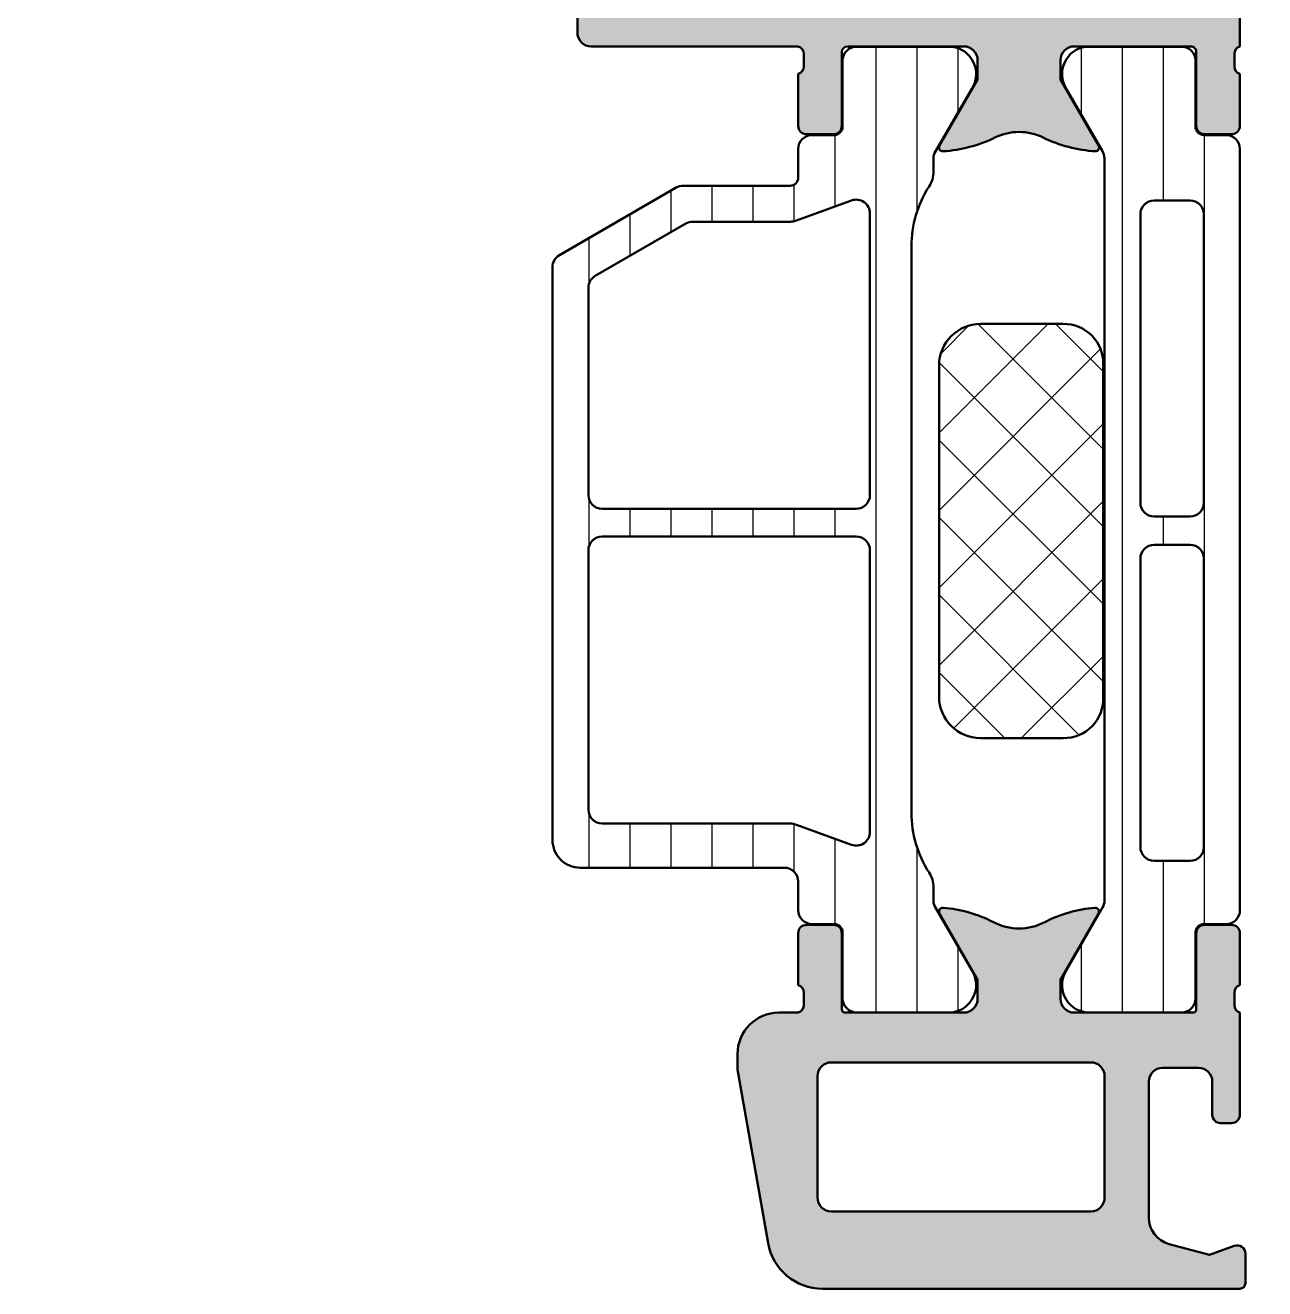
# Model space of a CAD drawing. Extents: x -44.2 to 25.8, y 0 to 77.5.
# Drawn here: x -44.2 to 0.7, y 0 to 45.77 of the extents above; entities that cross this region are included whole.
import ezdxf

# ---------------------------------------------------------------- set-up
doc = ezdxf.new("R2010")
doc.units = 0
for name, color, linetype, lineweight in [('0S-Alu contour', 7, 'Continuous', 50), ('0S-Alu hatch', 252, 'Continuous', 25), ('0S-Plastic contour', 254, 'Continuous', 50), ('0S-Plastic hatch', 253, 'Continuous', 25), ('0S-PT contour', 91, 'Continuous', 50), ('0S-PT hatch', 103, 'Continuous', 25)]:
    doc.layers.add(name, color=color, linetype=linetype, lineweight=lineweight)
pattern_1 = [(90, (0, 0), (-1.4859, 0), [])]

# ---------------------------------------------------------------- blocks, each defined once
blk = doc.blocks.new('182580__02D1C818_DFBD_4E4F_ABF0_FB8EA91AD673_')
at = {"layer": '0S-Alu hatch'}
h = blk.add_hatch(color=256, dxfattribs=at)
edge = h.paths.add_edge_path()
edge.add_line((-44.19974392011147, 76.00024807988854), (-44.19974392011147, 73.50025607988853))
edge.add_arc((-43.69999973796078, 73.50000026203922), 0.4997442476269603, 179.9706704303198, 270.0293295696732)
edge.add_line((-43.69974392011147, 73.00025607988853), (-42.19974392011147, 73.00025607988853))
edge.add_arc((-42.19972786357431, 73.50024002335137), 0.4999839437206577, 269.9981599972864, 360.0018400026433)
edge.add_line((-41.69974392011147, 73.50025607988792), (-41.69974392011147, 74.00024807988854))
edge.add_line((-41.69974392011147, 74.00024807988854), (-42.69974392011147, 74.00024807988854))
edge.add_line((-42.69974392011147, 74.00024807988854), (-42.69974392011147, 75.00024807988852))
edge.add_ellipse((-41.69975971198338, 75.00026387176044), major_axis=(-0.9999842082527838, 0), ratio=1, start_angle=-90.00090482189933, end_angle=0.0009048220438216958, ccw=False)
edge.add_line((-41.69974392011147, 76.00024807988852), (-37.69974392011148, 76.00024807988854))
edge.add_ellipse((-37.69977835904475, 75.00021364095525), major_axis=(-1.000034439526283, 0), ratio=1, start_angle=180.0019731375792, end_angle=269.99802686242623, ccw=False)
edge.add_line((-36.69974392011147, 75.00024807988862), (-36.69974392011147, 74.00024807988854))
edge.add_line((-36.69974392011147, 74.00024807988854), (-37.69974392011147, 74.00024807988854))
edge.add_line((-37.69974392011147, 74.00024807988854), (-37.69974392011147, 73.50025607988853))
edge.add_arc((-37.19976797525229, 73.50023202474772), 0.4999759454378651, 179.9972433513099, 270.0027566487093)
edge.add_line((-37.19974392011148, 73.00025607988853), (-34.39975592011148, 73.00025607988853))
edge.add_arc((-34.39975592011147, 73.50025207988853), 0.4999959999999959, 269.9999999999992, 449.9999999999992)
edge.add_line((-34.39975592011146, 74.00024807988852), (-34.69974392011148, 74.00024807988854))
edge.add_ellipse((-34.69974125054613, 74.50025074945385), major_axis=(-0.5000026695724598, 0), ratio=1, start_angle=0.0003059072284941067, end_angle=89.99969409197911, ccw=False)
edge.add_line((-35.19974392011147, 74.50024807989544), (-35.19974392011147, 75.00024807988854))
edge.add_ellipse((-34.69973092491896, 75.00023508469602), major_axis=(-0.5000129953613838, 0), ratio=1, start_angle=270.0014891006673, end_angle=359.9985108995605, ccw=False)
edge.add_line((-34.69974392011148, 75.50024807988854), (-23.39975592011147, 75.50024807988854))
edge.add_ellipse((-23.39978315040221, 75.0002208495978), major_axis=(-0.500027231032189, 0), ratio=1, start_angle=180.0031201918046, end_angle=269.9968798084615, ccw=False)
edge.add_line((-22.89975592011147, 75.00024807988882), (-22.89975592011147, 74.50024807988854))
edge.add_ellipse((-23.39976880710634, 74.5002609668834), major_axis=(-0.5000128871609372, 0), ratio=1, start_angle=90.0014767027721, end_angle=179.9985232970983, ccw=False)
edge.add_line((-23.39975592011148, 74.00024807988854), (-23.69974392011148, 74.00024807988854))
edge.add_arc((-23.6997802687879, 73.50028442856497), 0.4999636526448909, 89.99583444568258, 180.0041655541838)
edge.add_line((-24.19974392011147, 73.50024807988893), (-24.19974392011147, 69.00025607988853))
edge.add_arc((-23.69979460995553, 69.00020539004447), 0.4999493127256653, 179.9941907828811, 270.0058092171742)
edge.add_line((-23.69974392011147, 68.50025607988853), (-22.89975592011147, 68.50025607988853))
edge.add_arc((-22.89976759210681, 69.00026775188385), 0.5000116721315706, 270.0013374809212, 359.9986625192329)
edge.add_line((-22.39975592011147, 69.00025607988987), (-22.39975592011148, 71.00024807988854))
edge.add_ellipse((-21.89971032854496, 71.00021048898748), major_axis=(-0.500045592979462, 0), ratio=1, start_angle=270.00522393234337, end_angle=359.99569279284714, ccw=False)
edge.add_line((-21.89975592011148, 71.50025607988853), (-21.39975592011148, 71.50024807988854))
edge.add_arc((-21.39977143754687, 72.00026359732392), 0.5000155176761698, 270.0017781119298, 359.9982218887301)
edge.add_line((-20.89975592011148, 72.00024807989071), (-20.89975592011147, 75.00024807988854))
edge.add_ellipse((-20.39971821017572, 75.00021036995278), major_axis=(-0.5000377113576856, 0), ratio=1, start_angle=270.00432091443776, end_angle=359.9956790855678, ccw=False)
edge.add_line((-20.39975592011147, 75.50024807988854), (-18.69974392011148, 75.50024807988854))
edge.add_ellipse((-18.69974282165176, 74.00024917834824), major_axis=(-1.499998901540696, 0), ratio=1, start_angle=179.9999580433011, end_angle=270.0000419581013, ccw=False)
edge.add_line((-17.19974392011146, 74.00024807992521), (-17.19974392011147, 48.00025607988853))
edge.add_ellipse((-17.69977783403138, 48.00028999380844), major_axis=(-0.5000339150699901, 0), ratio=1, start_angle=90.00388598537211, end_angle=179.9961140146634, ccw=False)
edge.add_line((-17.69974392011147, 47.50025607988852), (-21.89975592011147, 47.50025607988853))
edge.add_ellipse((-21.8998163177247, 48.00019568227532), major_axis=(-0.4999396060350941, 0), ratio=1, start_angle=-0.006921892690513687, end_angle=90.00692189275878, ccw=False)
edge.add_line((-22.39975592011148, 48.00025607988841), (-22.39975592011147, 50.00025607988852))
edge.add_arc((-22.8998060443941, 50.00020595560591), 0.500050126794815, 0.0057432438125327, 89.99425675607993)
edge.add_line((-22.89975592011147, 50.50025607988853), (-23.69974392011146, 50.50025607988853))
edge.add_arc((-23.69978843270792, 50.00030059248498), 0.4999554893850945, 89.9948987780515, 180.0051012219481)
edge.add_line((-24.19974392011147, 50.00025607988852), (-24.19974392011147, 45.50025207988853))
edge.add_arc((-23.69978793219458, 45.50020806780543), 0.4999559898541254, 179.9949561428064, 270.0050438571869)
edge.add_line((-23.69974392011148, 45.00025207988854), (-16.19974392011147, 45.00025607988852))
edge.add_ellipse((-16.27861094242883, 44.73271283447674), major_axis=(-0.27892542977412, 0), ratio=1, start_angle=178.8375208357167, end_angle=253.5754143680447, ccw=False)
edge.add_line((-15.99974292011148, 44.72705407988852), (-15.99974292011147, 44.27346007988854))
edge.add_ellipse((-16.27861101575465, 44.26779942041147), major_axis=(-0.2789255417371613, 0), ratio=1, start_angle=106.42459455535479, end_angle=181.1628700728881, ccw=False)
edge.add_line((-16.19974392011148, 44.00025607988851), (-16.19974392011148, 42.12024507988003))
edge.add_arc((-15.89974392011147, 42.12024507988002), 0.3000000000000043, 180, 270.0000000000007)
edge.add_line((-15.89974392011147, 41.82024507988002), (-14.91976960106869, 41.82024507988002))
edge.add_arc((-14.91976960106869, 42.12024507988003), 0.3000000000000043, 270.0000000000007, 360)
edge.add_line((-14.61976960106868, 42.12024507988002), (-14.61976960106869, 44.80024807988852))
edge.add_ellipse((-14.41976960106868, 44.80024807988852), major_axis=(-0.2000000000000099, 0), ratio=1, start_angle=270.00000000000205, end_angle=360, ccw=False)
edge.add_line((-14.41976960106869, 45.00024807988853), (-10.19980492011147, 45.00024807988853))
edge.add_ellipse((-10.19974401920795, 44.50030898170247), major_axis=(-0.4999391018954333, 0), ratio=1, start_angle=179.9939371601842, end_angle=270.00697957958323, ccw=False)
edge.add_line((-9.699804920111465, 44.50025607988819), (-9.699804920111475, 43.80025107988852))
edge.add_line((-9.699804920111475, 43.80025107988852), (-11.08804992011148, 41.39573307988853))
edge.add_arc((-10.96413749699682, 41.33786542924981), 0.1367587422894476, 154.9672169559898, 273.5929098255714)
edge.add_arc((-11.2689023163917, 46.19154794210117), 5.000000000000175, 273.5929098255677, 296.0048254924256)
edge.add_ellipse((-8.199774420111453, 39.9002480798886), major_axis=(-1.999999999999929, 0), ratio=1, start_angle=243.99517450757378, end_angle=296.0048254924253, ccw=False)
edge.add_arc((-5.130646523831217, 46.19154794210094), 4.99999999999996, 243.9951745075738, 266.4070901744318)
edge.add_arc((-5.435411343226121, 41.33786542924979), 0.1367587422894448, 266.4070901744262, 385.0327830440135)
edge.add_line((-5.311498920111464, 41.39573307988852), (-6.699743920111487, 43.80025107988856))
edge.add_line((-6.699743920111487, 43.80025107988856), (-6.699743920111465, 44.50025607988852))
edge.add_ellipse((-6.199804821014986, 44.50030898170248), major_axis=(-0.4999391018954226, 0), ratio=1, start_angle=-90.00697957958317, end_angle=0.0060628398159110475, ccw=False)
edge.add_line((-6.199743920111473, 45.00024807988853), (-1.979718602793688, 45.00025575272636))
edge.add_ellipse((-1.979718239154259, 44.80025575272668), major_axis=(-0.2000000000000066, 0), ratio=1, start_angle=180, end_angle=270.0001041750229, ccw=False)
edge.add_line((-1.779718239154252, 44.80025575272668), (-1.779718239154263, 42.12024507988002))
edge.add_arc((-1.479718239154259, 42.12024507988002), 0.3000000000000043, 180, 269.9999999999986)
edge.add_line((-1.479718239154266, 41.82024507988002), (-0.4997439201114702, 41.82024507988001))
edge.add_arc((-0.4997439201114702, 42.12024507988002), 0.3000000000000114, 270, 360)
edge.add_line((-0.1997439201114588, 42.12024507988002), (-0.1997439201114659, 44.00025607988853))
edge.add_ellipse((-0.1208768244683114, 44.26779942041147), major_axis=(-0.278925541737147, 0), ratio=1, start_angle=-1.1628700728853119, end_angle=73.57540544464803, ccw=False)
edge.add_line((-0.3997449201114772, 44.27346007988852), (-0.3997449201114733, 44.72705407988854))
edge.add_ellipse((-0.1208768977941332, 44.73271283447674), major_axis=(-0.2789254297741135, 0), ratio=1, start_angle=-73.57541436804797, end_angle=1.1624791642789205, ccw=False)
edge.add_line((-0.1997439201114701, 45.00025607988852), (-0.1997439201114801, 51.50025607988853))
edge.add_ellipse((0.3002088951457935, 51.50030326463125), major_axis=(-0.4999528174838838, 0), ratio=1, start_angle=-90.00540748351659, end_angle=0.005407483484475506, ccw=False)
edge.add_line((0.3002560798885198, 52.00025607988853), (16.70021907988853, 52.00025607988854))
edge.add_ellipse((16.70019005320444, 51.50022705320445), major_axis=(-0.5000290275265816, 0), ratio=1, start_angle=180.0033260199702, end_angle=269.9966739801073, ccw=False)
edge.add_line((17.20021907988852, 51.50025607988922), (17.20021907988853, 49.00025607988852))
edge.add_arc((17.70023305381886, 49.00027005381887), 0.5000139741256017, 180.0016012496853, 269.998398750289)
edge.add_line((17.70021907988853, 48.50025607988854), (19.00020707988854, 48.50025607988853))
edge.add_arc((19.00026747750175, 49.00019568227531), 0.4999396060350941, 269.9930781072428, 360.0069218926905)
edge.add_line((19.50020707988853, 49.0002560798884), (19.50020707988853, 49.50025607988853))
edge.add_line((19.50020707988853, 49.50025607988853), (18.50020707988852, 49.50025607988853))
edge.add_line((18.50020707988852, 49.50025607988853), (18.50020707988852, 51.00025607988853))
edge.add_ellipse((19.50030283544146, 51.00016032433559), major_axis=(-1.000095760137057, 0), ratio=1, start_angle=270.0054858637294, end_angle=359.99451413631346, ccw=False)
edge.add_line((19.50020707988852, 52.00025607988853), (23.50020707988853, 52.00025607988853))
edge.add_ellipse((23.50022664427481, 51.00027564427481), major_axis=(-0.9999804358051081, 0), ratio=1, start_angle=179.9988790212127, end_angle=270.0011209786936, ccw=False)
edge.add_line((24.50020707988853, 51.0002560798869), (24.50020707988853, 49.50025607988853))
edge.add_line((24.50020707988853, 49.50025607988853), (23.50020707988853, 49.50025607988853))
edge.add_line((23.50020707988853, 49.50025607988853), (23.50020707988853, 49.00025607988853))
edge.add_arc((24.00024132948824, 49.00029032948824), 0.5000342507726622, 180.0039244462326, 269.9960755538011)
edge.add_line((24.00020707988853, 48.50025607988853), (25.30025607988854, 48.50025607988854))
edge.add_arc((25.30019157289351, 49.00032058688357), 0.5000645111556467, 270.0073910035448, 359.9926089964352)
edge.add_line((25.80025607988854, 49.00025607988837), (25.80025607988853, 76.00025607988854))
edge.add_arc((24.30013191318187, 76.00013191318187), 1.500124171845353, 0.0047424261876976, 89.99525757374795)
edge.add_line((24.3002560798885, 77.50025607988852), (-42.69974392011147, 77.50025607988852))
edge.add_arc((-42.69974543803717, 76.0002575977848), 1.499998482104502, 89.99994201945066, 180.0003635572299)
edge = h.paths.add_edge_path()
edge.add_ellipse((-14.39980260183055, 72.80029076157837), major_axis=(-0.4999533183010059, 0), ratio=1, start_angle=270.00001123446634, end_angle=359.9999755367404, ccw=False)
edge.add_line((-14.39980269986062, 73.30024407987936), (21.30020056013416, 73.30025107987998))
edge.add_ellipse((21.30020065629663, 72.80020765628811), major_axis=(-0.5000434235918996, 0), ratio=1, start_angle=180, end_angle=270.00001101845044, ccw=False)
edge.add_line((21.80024407988852, 72.80020765628811), (21.80024407988852, 55.70029852379693))
edge.add_ellipse((21.30019663598013, 55.70029852379693), major_axis=(-0.5000474439083967, 0), ratio=1, start_angle=90, end_angle=180, ccw=False)
edge.add_line((21.30019663598013, 55.20025107988853), (-0.6996974385995501, 55.20025107988853))
edge.add_arc((-0.6996974354968657, 53.70015459527393), 1.500096484614601, 90.00000011850621, 180)
edge.add_line((-2.199793920111467, 53.70015459527393), (-2.199793920111484, 47.30020301925253))
edge.add_ellipse((-2.699745859491876, 47.30020301925253), major_axis=(-0.4999519393803924, 0), ratio=1, start_angle=89.99998041161939, end_angle=180, ccw=False)
edge.add_line((-2.699746030416314, 46.80025107987216), (-14.39974492011133, 46.80025507988853))
edge.add_ellipse((-14.39999777656703, 47.30000222343297), major_axis=(-0.4997472075131725, 0), ratio=1, start_angle=-0.02898987355507643, end_angle=90.0289898735495, ccw=False)
edge.add_line((-14.89974492011147, 47.30025507988872), (-14.89975592013152, 72.80029097504065))
at = {"layer": '0S-Alu contour', "color": 7}
for points in [[(-0.1997439201114701, 45.00025607988852), (-0.1997439201114801, 51.50025607988853)], [(-24.19974392011147, 50.00025607988852), (-24.19974392011147, 45.50025207988853)], [(-23.69974392011148, 45.00025207988854), (-16.19974392011147, 45.00025607988852)], [(-14.41976960106869, 45.00024807988853), (-10.19980492011147, 45.00024807988853)], [(-6.199743920111473, 45.00024807988853), (-1.979718602793688, 45.00025575272636)], [(-15.99974292011148, 44.72705407988852), (-15.99974292011147, 44.27346007988854)], [(-14.61976960106868, 42.12024507988002), (-14.61976960106869, 44.80024807988852)], [(-9.699804920111465, 44.50025607988819), (-9.699804920111475, 43.80025107988852), (-11.08804992011148, 41.39573307988853)], [(-5.311498920111464, 41.39573307988852), (-6.699743920111487, 43.80025107988856), (-6.699743920111465, 44.50025607988852)], [(-1.779718239154252, 44.80025575272668), (-1.779718239154263, 42.12024507988002)], [(-0.3997449201114772, 44.27346007988852), (-0.3997449201114733, 44.72705407988854)], [(-16.19974392011148, 44.00025607988851), (-16.19974392011148, 42.12024507988003)], [(-0.1997439201114588, 42.12024507988002), (-0.1997439201114659, 44.00025607988853)], [(-15.89974392011147, 41.82024507988002), (-14.91976960106869, 41.82024507988002)], [(-1.479718239154266, 41.82024507988002), (-0.4997439201114702, 41.82024507988001)]]:
    blk.add_lwpolyline(points, dxfattribs=at)
for centre, radius, start, end in [((-23.69978793219458, 45.50020806780543), 0.4999559898541254, 179.9949561428064, 270.0050438571869), ((-15.89974392011147, 42.12024507988002), 0.3000000000000043, 180, 270.0000000000007), ((-14.91976960106869, 42.12024507988003), 0.3000000000000043, 270.0000000000007, 0), ((-1.479718239154259, 42.12024507988002), 0.3000000000000043, 180, 269.9999999999986), ((-0.4997439201114702, 42.12024507988002), 0.3000000000000114, 270, 0), ((-11.2689023163917, 46.19154794210117), 5.000000000000175, 273.5929098255677, 296.0048254924256), ((-5.130646523831217, 46.19154794210094), 4.99999999999996, 243.9951745075738, 266.4070901744318), ((-10.96413749699682, 41.33786542924981), 0.1367587422894476, 154.9672169559898, 273.5929098255714), ((-5.435411343226121, 41.33786542924979), 0.1367587422894448, 266.4070901744262, 25.03278304401353)]:
    blk.add_arc(centre, radius, start, end, dxfattribs=at)
at = {"layer": '0S-Alu contour', "color": 7, "extrusion": (0, 0, -1)}
for centre, radius, start, end in [((16.27861094242883, 44.73271283447674), 0.27892542977412, 106.4245856319553, 181.1624791642833), ((14.41976960106868, 44.80024807988852), 0.2000000000000099, 0, 89.99999999999797), ((10.19974401920795, 44.50030898170247), 0.4999391018954333, 89.99302042041676, 180.0060628398159), ((6.199804821014986, 44.50030898170248), 0.4999391018954227, 359.9939371601841, 90.00697957958327), ((1.979718239154259, 44.80025575272668), 0.2000000000000066, 89.99989582497707, 180), ((0.1208768977941332, 44.73271283447674), 0.2789254297741135, 358.8375208357211, 73.57541436804803), ((16.27861101575465, 44.26779942041147), 0.2789255417371613, 178.8371299271119, 253.5754054446452), ((0.1208768244683114, 44.26779942041147), 0.278925541737147, 286.4245945553521, 1.162870072885284), ((8.199774420111453, 39.9002480798886), 1.999999999999929, 63.99517450757466, 116.0048254924262)]:
    blk.add_arc(centre, radius, start, end, dxfattribs=at)
blk = doc.blocks.new('284154__D2A6BB7A_917B_4B44_8536_08DB9E871C86___0B1625C3_8112_4078_A60C_1157E547A68B_')
at = {"layer": '0S-Plastic hatch'}
h = blk.add_hatch(dxfattribs=at)
h.set_pattern_fill('ANSI31', color=256, scale=0.4680000000000001, angle=45, style=0)
h.set_pattern_definition(pattern_1)
edge = h.paths.add_edge_path()
edge.add_line((-25.09997318754042, 36.9999099351583), (-25.09997318754043, 16.24960361691895))
edge.add_arc((-24.09997318754045, 16.24960361691894), 0.9999999999999822, 180, 270.0000000000008)
edge.add_line((-24.09997318754044, 15.24960361691896), (-16.6999999871972, 15.24960361691895))
edge.add_ellipse((-16.69999998719718, 14.74960361691896), major_axis=(-0.4999999999999929, 0), ratio=1, start_angle=180, end_angle=270.00000000000244, ccw=False)
edge.add_line((-16.19999998719719, 14.74960361691896), (-16.1999999871972, 13.70999698719721))
edge.add_arc((-15.70000267890913, 13.70999430828807), 0.499997308295253, 179.999693017615, 270.0003069820259)
edge.add_line((-15.7, 13.20999699999999), (-14.88966866666667, 13.209997))
edge.add_ellipse((-14.88966866666667, 12.90999699999999), major_axis=(-0.3000000000000043, 0), ratio=1, start_angle=180, end_angle=269.99999999999864, ccw=False)
edge.add_line((-14.58966866666667, 12.90999699999999), (-14.59000061706369, 10.50999861706369))
edge.add_arc((-14.09000463962506, 10.50999597743862), 0.4999959774455939, 179.9996975182267, 270.0003024811847)
edge.add_line((-14.090002, 10.00999999999999), (-10.61346050190053, 10.01))
edge.add_arc((-10.75577115089189, 10.99981807472286), 0.9999960709244884, 278.1816080518997, 392.7270160998395)
edge.add_line((-9.91451850190052, 11.540453), (-11.25980437191546, 13.87055679695542))
edge.add_ellipse((-10.99999674191151, 14.02055678152697), major_axis=(-0.2999999999662291, 0), ratio=1, start_angle=0.001175152047494521, end_angle=29.999996601263888, ccw=False)
edge.add_line((-11.29999674181464, 14.02055062844524), (-11.30000732090329, 14.53634469890548))
edge.add_arc((-12.30000732062928, 14.53632418863674), 0.9999999999363218, 0.0011751517373934, 32.87100479188272)
edge.add_ellipse((-8.10333622233945, 17.24826085302405), major_axis=(-3.9966637649041, 0), ratio=1, start_angle=0, end_angle=32.871004793843895, ccw=False)
edge.add_line((-12.09999998724355, 17.24826085302405), (-12.09999998724354, 37.75184178569497))
edge.add_ellipse((-8.103336222737838, 37.75184178565783), major_axis=(-3.996663764505708, 0), ratio=1, start_angle=327.1289952051695, end_angle=360, ccw=False)
edge.add_arc((-12.30000732061103, 40.46377844992218), 0.9999999999180602, 327.1289952050212, 359.9988248464017)
edge.add_line((-11.3000073209033, 40.46375793962268), (-11.29999674181414, 40.97955201021895))
edge.add_ellipse((-10.9999967418267, 40.97954585711558), major_axis=(-0.3000000000505394, 0), ratio=1, start_angle=330.0000034030795, end_angle=359.9988248439206, ccw=False)
edge.add_line((-11.25980437191504, 41.12954584170959), (-9.914518501900535, 43.45964963866525))
edge.add_arc((-10.75577115089188, 44.0002845639424), 0.999996070924476, 327.2729839001598, 441.8183919481004)
edge.add_line((-10.61346050190053, 44.99010263866526), (-14.090002, 44.99010263866525))
edge.add_arc((-14.09000463962508, 44.49010666122664), 0.4999959774455691, 89.99969751881291, 180.0003024817733)
edge.add_line((-14.59000061706368, 44.49010402159645), (-14.58966866666667, 42.09010563866526))
edge.add_ellipse((-14.88966866666664, 42.09010563866524), major_axis=(-0.2999999999999687, 0), ratio=1, start_angle=89.9999999999946, end_angle=180, ccw=False)
edge.add_line((-14.88966866666667, 41.79010563866527), (-15.7, 41.79010563866525))
edge.add_arc((-15.70000267890913, 41.29010833037719), 0.4999973082952353, 89.9996930179741, 180.0003069823849)
edge.add_line((-16.19999998719719, 41.29010565146493), (-16.1999999871972, 40.2500513193326))
edge.add_ellipse((-16.49999998719715, 40.2500513193326), major_axis=(-0.2999999999999474, 0), ratio=1, start_angle=90.00000000000142, end_angle=180, ccw=False)
edge.add_line((-16.49999998719714, 39.95005131933265), (-20.36554784152778, 39.95005131933265))
edge.add_arc((-20.36554784151767, 39.45005131928153), 0.5000000000511166, 90.00000000115905, 119.9999999980723)
edge.add_line((-20.61554784152866, 39.88306402122642), (-24.85001551970006, 37.43809043589822))
edge.add_arc((-24.5999999871745, 37.00508670208532), 0.4999999999999483, 120.0020552685247, 180.5932243917178)
edge = h.paths.add_edge_path()
edge.add_line((-23.54964198949109, 36.68778184963786), (-20.26720443281416, 38.58305505314563))
edge.add_ellipse((-20.01718890028642, 38.15005131932556), major_axis=(-0.5000000000072494, 0), ratio=1, start_angle=270.00000000024795, end_angle=300.00205526833076, ccw=False)
edge.add_line((-20.01718890028858, 38.65005131933281), (-16.47430890350074, 38.65005131933592))
edge.add_arc((-16.47430890359737, 39.15005131994464), 0.500000000608722, 270.0000000110734, 289.9999999866775)
edge.add_line((-16.30329883183559, 38.68020500893991), (-14.27101005892251, 39.41989762972558))
edge.add_ellipse((-14.09999998725968, 38.95005131933263), major_axis=(-0.4999999999999981, 0), ratio=1, start_angle=180, end_angle=289.9999999999999, ccw=False)
edge.add_line((-13.59999998725968, 38.95005131933263), (-13.59999998725968, 28.75005131934699))
edge.add_ellipse((-14.09999998725967, 28.75005131934699), major_axis=(-0.4999999999999894, 0), ratio=1, start_angle=89.9999999999988, end_angle=180, ccw=False)
edge.add_line((-14.09999998725968, 28.250051319347), (-23.29999998717447, 28.25005131932904))
edge.add_ellipse((-23.29999998717449, 28.75005131932903), major_axis=(-0.4999999999999858, 0), ratio=1, start_angle=0.5932243917087021, end_angle=90.00000000000239, ccw=False)
edge.add_line((-23.79997318754044, 28.74487455240209), (-23.79962645591935, 36.25481046057932))
edge.add_ellipse((-23.29962645696552, 36.25477811582489), major_axis=(-0.5000000000000157, 0), ratio=1, start_angle=300.0020552685221, end_angle=359.9962935641612, ccw=False)
edge = h.paths.add_edge_path()
edge.add_line((-23.79997318754043, 17.34442673887743), (-23.79997318754043, 26.7448745524021))
edge.add_ellipse((-23.29999998717448, 26.75005131932907), major_axis=(-0.4999999999999833, 0), ratio=1, start_angle=-90.0000000000012, end_angle=0.5932243917122832, ccw=False)
edge.add_line((-23.29999998717447, 27.25005131932905), (-14.09999998725978, 27.25005131934701))
edge.add_ellipse((-14.09999998725978, 26.75005131934702), major_axis=(-0.4999999999999929, 0), ratio=1, start_angle=180, end_angle=270.0000000000008, ccw=False)
edge.add_line((-13.59999998725978, 26.75005131934702), (-13.59999998726, 16.54960350580466))
edge.add_ellipse((-14.09999998725999, 16.54960350580466), major_axis=(-0.4999999999999965, 0), ratio=1, start_angle=69.99999999999937, end_angle=180, ccw=False)
edge.add_line((-14.27101005892283, 16.07975719541171), (-16.30329883190369, 16.81944981621627))
edge.add_arc((-16.4743089036444, 16.34960350540748), 0.5000000004173927, 70.0000000079111, 89.99999999141484)
edge.add_line((-16.47430890356949, 16.84960350582487), (-23.29999998717445, 16.84960350580438))
edge.add_ellipse((-23.29999998717446, 17.34960350580439), major_axis=(-0.5000000000000071, 0), ratio=1, start_angle=0.5932243917105211, end_angle=90.0000000000004, ccw=False)
at = {"layer": '0S-Alu contour', "color": 7}
for points in [[(-16.30329883183559, 38.68020500893991), (-14.27101005892251, 39.41989762972558)], [(-13.59999998725968, 38.95005131933263), (-13.59999998725968, 28.75005131934699)], [(-23.54964198949109, 36.68778184963786), (-20.26720443281416, 38.58305505314563)], [(-20.01718890028858, 38.65005131933281), (-16.47430890350074, 38.65005131933592)], [(-23.79997318754044, 28.74487455240209), (-23.79962645591935, 36.25481046057932)], [(-14.09999998725968, 28.250051319347), (-23.29999998717447, 28.25005131932904)], [(-23.29999998717447, 27.25005131932905), (-14.09999998725978, 27.25005131934701)], [(-23.79997318754043, 17.34442673887743), (-23.79997318754043, 26.7448745524021)], [(-13.59999998725978, 26.75005131934702), (-13.59999998726, 16.54960350580466)], [(-16.47430890356949, 16.84960350582487), (-23.29999998717445, 16.84960350580438)], [(-14.27101005892283, 16.07975719541171), (-16.30329883190369, 16.81944981621627)]]:
    blk.add_lwpolyline(points, dxfattribs=at)
at = {"layer": '0S-Alu contour', "color": 7, "extrusion": (0, 0, -1)}
for centre, radius, start, end in [((14.09999998725968, 38.95005131933263), 0.4999999999999981, 70.0000000000001, 180), ((20.01718890028642, 38.15005131932556), 0.5000000000072494, 59.99794473166925, 89.99999999975206), ((23.29962645696552, 36.25477811582489), 0.5000000000000157, 0.0037064358388374, 59.99794473147793), ((23.29999998717449, 28.75005131932903), 0.4999999999999858, 269.9999999999976, 359.4067756082913), ((14.09999998725967, 28.75005131934699), 0.4999999999999894, 180, 270.0000000000012), ((23.29999998717448, 26.75005131932907), 0.4999999999999833, 359.4067756082877, 90.00000000000122), ((14.09999998725978, 26.75005131934702), 0.4999999999999929, 89.9999999999992, 180), ((23.29999998717446, 17.34960350580439), 0.5000000000000071, 269.9999999999996, 359.4067756082895), ((14.09999998725999, 16.54960350580466), 0.4999999999999965, 180, 290.0000000000006)]:
    blk.add_arc(centre, radius, start, end, dxfattribs=at)
at = {"layer": '0S-Alu contour', "color": 7}
for centre, radius, start, end in [((-16.47430890359737, 39.15005131994464), 0.500000000608722, 270.0000000110734, 289.9999999866775), ((-16.4743089036444, 16.34960350540748), 0.5000000004173927, 70.0000000079111, 89.99999999141484)]:
    blk.add_arc(centre, radius, start, end, dxfattribs=at)
at = {"layer": '0S-Plastic contour', "color": 7}
for points in [[(-10.61346050190053, 44.99010263866526), (-14.090002, 44.99010263866525)], [(-14.59000061706368, 44.49010402159645), (-14.58966866666667, 42.09010563866526)], [(-11.25980437191504, 41.12954584170959), (-9.914518501900535, 43.45964963866525)], [(-14.88966866666667, 41.79010563866527), (-15.7, 41.79010563866525)], [(-16.19999998719719, 41.29010565146493), (-16.1999999871972, 40.2500513193326)], [(-11.3000073209033, 40.46375793962268), (-11.29999674181414, 40.97955201021895)], [(-20.61554784152866, 39.88306402122642), (-24.85001551970006, 37.43809043589822)], [(-16.49999998719714, 39.95005131933265), (-20.36554784152778, 39.95005131933265)], [(-12.09999998724355, 17.24826085302405), (-12.09999998724354, 37.75184178569497)], [(-25.09997318754042, 36.9999099351583), (-25.09997318754043, 16.24960361691895)], [(-24.09997318754044, 15.24960361691896), (-16.6999999871972, 15.24960361691895)], [(-16.19999998719719, 14.74960361691896), (-16.1999999871972, 13.70999698719721)], [(-11.29999674181464, 14.02055062844524), (-11.30000732090329, 14.53634469890548)], [(-9.91451850190052, 11.540453), (-11.25980437191546, 13.87055679695542)], [(-15.7, 13.20999699999999), (-14.88966866666667, 13.209997)], [(-14.58966866666667, 12.90999699999999), (-14.59000061706369, 10.50999861706369)], [(-14.090002, 10.00999999999999), (-10.61346050190053, 10.01)]]:
    blk.add_lwpolyline(points, dxfattribs=at)
for centre, radius, start, end in [((-14.09000463962508, 44.49010666122664), 0.4999959774455691, 89.99969751881291, 180.0003024817733), ((-10.75577115089188, 44.0002845639424), 0.999996070924476, 327.2729839001598, 81.81839194810043), ((-15.70000267890913, 41.29010833037719), 0.4999973082952353, 89.9996930179741, 180.0003069823849), ((-12.30000732061103, 40.46377844992218), 0.9999999999180602, 327.1289952050212, 359.9988248464017), ((-20.36554784151767, 39.45005131928153), 0.5000000000511166, 90.00000000115905, 119.9999999980723), ((-24.5999999871745, 37.00508670208532), 0.4999999999999483, 120.0020552685247, 180.5932243917178), ((-24.09997318754045, 16.24960361691894), 0.9999999999999822, 180, 270.0000000000008), ((-12.30000732062928, 14.53632418863674), 0.9999999999363218, 0.0011751517373934, 32.87100479188272), ((-15.70000267890913, 13.70999430828807), 0.499997308295253, 179.999693017615, 270.0003069820259), ((-10.75577115089189, 10.99981807472286), 0.9999960709244884, 278.1816080518997, 32.72701609983952), ((-14.09000463962506, 10.50999597743862), 0.4999959774455939, 179.9996975182267, 270.0003024811847)]:
    blk.add_arc(centre, radius, start, end, dxfattribs=at)
at = {"layer": '0S-Plastic contour', "color": 7, "extrusion": (0, 0, -1)}
for centre, radius, start, end in [((14.88966866666664, 42.09010563866524), 0.2999999999999687, 180, 270.0000000000054), ((10.9999967418267, 40.97954585711558), 0.3000000000505394, 0.001175156079383, 29.99999659692051), ((16.49999998719715, 40.2500513193326), 0.2999999999999474, 180, 269.9999999999986), ((8.103336222737838, 37.75184178565783), 3.996663764505708, 0, 32.87100479483055), ((8.10333622233945, 17.24826085302405), 3.9966637649041, 327.1289952061561, 0), ((16.69999998719718, 14.74960361691896), 0.4999999999999929, 89.99999999999756, 180), ((10.99999674191151, 14.02055678152697), 0.2999999999662291, 330.0000033987361, 359.9988248479525), ((14.88966866666667, 12.90999699999999), 0.3000000000000043, 90.00000000000136, 180)]:
    blk.add_arc(centre, radius, start, end, dxfattribs=at)
blk = doc.blocks.new('284154__556E00CA_148E_4963_B2EC_6E6FCE258EC6___9099A8CA_2FDD_4A2C_BE33_BA486C4EE6E2_')
at = {"layer": '0S-Plastic hatch'}
h = blk.add_hatch(dxfattribs=at)
h.set_pattern_fill('ANSI31', color=256, scale=0.4680000000000001, angle=45, style=0)
h.set_pattern_definition(pattern_1)
edge = h.paths.add_edge_path()
edge.add_line((-0.1999924658703378, 41.29001574904335), (-0.1967354240262438, 13.70999682042699))
edge.add_ellipse((-0.6968816043434032, 13.7100687115098), major_axis=(-0.5001461854839766, 0), ratio=1, start_angle=89.01122653300581, end_angle=179.9917642966701, ccw=False)
edge.add_line((-0.7055123749834138, 13.209997), (-1.507066754394621, 13.20998894538006))
edge.add_arc((-1.507066754394578, 12.90998894538002), 0.3000000000000398, 90.00000000000813, 180)
edge.add_line((-1.807066754394618, 12.90998894538002), (-1.806734803997606, 10.50999056244374))
edge.add_ellipse((-2.306730781436201, 10.50998792281864), major_axis=(-0.499995977445562, 0), ratio=1, start_angle=89.99969751881412, end_angle=180.0003024817733, ccw=False)
edge.add_line((-2.306733421061274, 10.00999194538005), (-5.783274922035417, 10.01))
edge.add_ellipse((-5.64198546328226, 10.99935620820218), major_axis=(-0.999394025328821, 0), ratio=1, start_angle=-32.781557478680895, end_angle=81.8725731817359, ccw=False)
edge.add_line((-6.4822169220354, 11.5404657290799), (-5.17249965825313, 13.80896288444157))
edge.add_arc((-5.605512374996351, 14.05896285874305), 0.5000000000120862, 330.0000034012001, 360)
edge.add_line((-5.105512374984265, 14.05896285874305), (-5.105512374983533, 40.95134450346331))
edge.add_arc((-5.784170050837566, 40.88114936544196), 0.6822782411871533, 5.905236598728449, 27.98900179393496)
edge.add_line((-5.181692646099211, 41.20134395499208), (-6.50016236058191, 43.48500080174441))
edge.add_ellipse((-5.643788671447708, 44.00063149704116), major_axis=(-0.9996253845183863, 0), ratio=1, start_angle=-81.7902832895411, end_angle=31.052543591026506, ccw=False)
edge.add_line((-5.786531963969863, 44.99001274904338), (-2.309987826245269, 44.99001274905032))
edge.add_ellipse((-2.309987826245269, 44.49001677160473), major_axis=(-0.499995977445593, 0), ratio=1, start_angle=179.9996975182268, end_angle=270, ccw=False)
edge.add_line((-1.809991848806643, 44.49001413197454), (-1.810323799203672, 42.09001574904334))
edge.add_arc((-1.499182818135679, 42.10115673011131), 0.3113403789409752, 182.0507057418732, 267.949294258124)
edge.add_line((-1.510323799203661, 41.79001574904332), (-0.6999924658703378, 41.79001574904335))
edge.add_ellipse((-0.6999897869611545, 41.29001842795253), major_axis=(-0.4999973210979932, 0), ratio=1, start_angle=179.9996930176151, end_angle=270.00030698202454, ccw=False)
edge = h.paths.add_edge_path()
edge.add_line((-1.505512374983567, 28.46834295105729), (-1.505512374983453, 38.91834295105733))
edge.add_arc((-2.005512374983446, 38.91834295105733), 0.4999999999999929, 0, 90.00000000000081)
edge.add_line((-2.005512374983453, 39.41834295105732), (-3.305512374983521, 39.41834295105728))
edge.add_arc((-3.305512374983493, 38.91834295105722), 0.500000000000057, 90.00000000000325, 180)
edge.add_line((-3.80551237498355, 38.91834295105722), (-3.805512374983514, 28.46834295105732))
edge.add_arc((-3.305512374983507, 28.46834295105732), 0.5000000000000071, 180, 269.9999999999984)
edge.add_line((-3.305512374983521, 27.96834295105731), (-2.005512374983567, 27.96834295105729))
edge.add_arc((-2.00551237498356, 28.46834295105728), 0.4999999999999929, 269.9999999999992, 360)
edge = h.paths.add_edge_path()
edge.add_line((-3.805512374983521, 26.44828651593976), (-3.80551237498355, 15.99828651593976))
edge.add_arc((-3.305512374983564, 15.99828651593976), 0.4999999999999858, 180, 270.0000000000049)
edge.add_line((-3.305512374983521, 15.49828651593977), (-2.005512374983453, 15.49828651593973))
edge.add_arc((-2.005512374983474, 15.99828651593976), 0.5000000000000285, 270.0000000000025, 360)
edge.add_line((-1.505512374983446, 15.99828651593976), (-1.505512374983567, 26.44828651593976))
edge.add_arc((-2.005512374983631, 26.44828651593973), 0.500000000000064, 0, 89.99999999999265)
edge.add_line((-2.005512374983567, 26.94828651593979), (-3.305512374983521, 26.94828651593976))
edge.add_arc((-3.305512374983528, 26.44828651593978), 0.4999999999999787, 89.9999999999992, 180)
at = {"layer": '0S-Alu contour', "color": 7}
for points in [[(-2.005512374983453, 39.41834295105732), (-3.305512374983521, 39.41834295105728)], [(-3.80551237498355, 38.91834295105722), (-3.805512374983514, 28.46834295105732)], [(-1.505512374983567, 28.46834295105729), (-1.505512374983453, 38.91834295105733)], [(-3.305512374983521, 27.96834295105731), (-2.005512374983567, 27.96834295105729)], [(-2.005512374983567, 26.94828651593979), (-3.305512374983521, 26.94828651593976)], [(-3.805512374983521, 26.44828651593976), (-3.80551237498355, 15.99828651593976)], [(-1.505512374983446, 15.99828651593976), (-1.505512374983567, 26.44828651593976)], [(-3.305512374983521, 15.49828651593977), (-2.005512374983453, 15.49828651593973)]]:
    blk.add_lwpolyline(points, dxfattribs=at)
for centre, radius, start, end in [((-3.305512374983493, 38.91834295105722), 0.500000000000057, 90.00000000000325, 180), ((-2.005512374983446, 38.91834295105733), 0.4999999999999929, 0, 90.00000000000081), ((-3.305512374983507, 28.46834295105732), 0.5000000000000071, 180, 269.9999999999984), ((-2.00551237498356, 28.46834295105728), 0.4999999999999929, 269.9999999999992, 0), ((-3.305512374983528, 26.44828651593978), 0.4999999999999787, 89.9999999999992, 180), ((-2.005512374983631, 26.44828651593973), 0.500000000000064, 0, 89.99999999999265), ((-3.305512374983564, 15.99828651593976), 0.4999999999999858, 180, 270.0000000000049), ((-2.005512374983474, 15.99828651593976), 0.5000000000000285, 270.0000000000025, 0)]:
    blk.add_arc(centre, radius, start, end, dxfattribs=at)
at = {"layer": '0S-Plastic contour', "color": 7}
for points in [[(-5.786531963969863, 44.99001274904338), (-2.309987826245269, 44.99001274905032)], [(-1.809991848806643, 44.49001413197454), (-1.810323799203672, 42.09001574904334)], [(-5.181692646099211, 41.20134395499208), (-6.50016236058191, 43.48500080174441)], [(-1.510323799203661, 41.79001574904332), (-0.6999924658703378, 41.79001574904335)], [(-0.1999924658703378, 41.29001574904335), (-0.1967354240262438, 13.70999682042699)], [(-5.105512374984265, 14.05896285874305), (-5.105512374983533, 40.95134450346331)], [(-6.4822169220354, 11.5404657290799), (-5.17249965825313, 13.80896288444157)], [(-1.807066754394618, 12.90998894538002), (-1.806734803997606, 10.50999056244374)], [(-0.7055123749834138, 13.209997), (-1.507066754394621, 13.20998894538006)], [(-2.306733421061274, 10.00999194538005), (-5.783274922035417, 10.01)]]:
    blk.add_lwpolyline(points, dxfattribs=at)
at = {"layer": '0S-Plastic contour', "color": 7, "extrusion": (0, 0, -1)}
for centre, radius, start, end in [((5.643788671447708, 44.00063149704116), 0.9996253845183865, 328.9474564089735, 81.79028328954116), ((2.309987826245269, 44.49001677160473), 0.4999959774455931, 90, 180.0003024817733), ((0.6999897869611545, 41.29001842795253), 0.4999973210979932, 89.99969301797545, 180.0003069823849), ((0.6968816043434032, 13.7100687115098), 0.5001461854839766, 180.00823570333, 270.9887734669942), ((5.64198546328226, 10.99935620820218), 0.9993940253288212, 278.1274268182642, 32.78155747868095), ((2.306730781436201, 10.50998792281864), 0.499995977445562, 179.9996975182267, 270.0003024811859)]:
    blk.add_arc(centre, radius, start, end, dxfattribs=at)
at = {"layer": '0S-Plastic contour', "color": 7}
for centre, radius, start, end in [((-1.499182818135679, 42.10115673011131), 0.3113403789409752, 182.0507057418732, 267.949294258124), ((-5.784170050837566, 40.88114936544196), 0.6822782411871533, 5.905236598728449, 27.98900179393496), ((-5.605512374996351, 14.05896285874305), 0.5000000000120862, 330.0000034012001, 0), ((-1.507066754394578, 12.90998894538002), 0.3000000000000398, 90.00000000000813, 180)]:
    blk.add_arc(centre, radius, start, end, dxfattribs=at)
blk = doc.blocks.new('367340__FEEE0506_C594_4C3C_9C36_B5D9069A7F6E_')
at = {"layer": '0S-PT hatch'}
h = blk.add_hatch(dxfattribs=at)
h.set_pattern_fill('ANSI37', color=256, scale=0.625, angle=90, style=0)
h.set_pattern_definition([(135, (0, 0), (-1.403165018917055, -1.403165018917055), []), (225, (0, 0), (1.403165018917055, -1.403165018917055), [])])
edge = h.paths.add_edge_path()
edge.add_arc((-9.595512374983532, 33.444999999993), 1.5, 90, 180)
edge.add_line((-11.09551237498353, 33.444999999993), (-11.09551237498353, 21.444999999993))
edge.add_arc((-9.595512374983532, 21.444999999993), 1.5, 180, 270)
edge.add_line((-9.595512374983532, 19.944999999993), (-6.605512374983518, 19.944999999993))
edge.add_arc((-6.570205004203408, 21.35976046660397), 1.415200970999065, 268.5703986271591, 363.4530949366662)
edge.add_line((-5.157573413779239, 21.444999999993), (-5.152092236535864, 33.444999999993))
edge.add_arc((-6.573783538750539, 33.52160018674494), 1.423753401191123, 356.9159072678057, 451.2769619458667)
edge.add_line((-6.605512374983518, 34.944999999993), (-9.595512374983532, 34.944999999993))
at = {"layer": '0S-PT contour', "color": 7}
for points in [[(-6.605512374983518, 34.944999999993), (-9.595512374983532, 34.944999999993)], [(-11.09551237498353, 33.444999999993), (-11.09551237498353, 21.444999999993)], [(-5.157573413779239, 21.444999999993), (-5.152092236535864, 33.444999999993)], [(-9.595512374983532, 19.944999999993), (-6.605512374983518, 19.944999999993)]]:
    blk.add_lwpolyline(points, dxfattribs=at)
for centre, radius, start, end in [((-9.595512374983532, 33.444999999993), 1.5, 90, 180), ((-6.573783538750539, 33.52160018674494), 1.423753401191123, 356.9159072678057, 91.27696194586674), ((-9.595512374983532, 21.444999999993), 1.5, 180, 270), ((-6.570205004203408, 21.35976046660397), 1.415200970999065, 268.5703986271591, 3.453094936666253)]:
    blk.add_arc(centre, radius, start, end, dxfattribs=at)
blk = doc.blocks.new('357740__231091EA_6DA7_4192_B6C8_55125833E645_')
at = {"layer": '0S-Alu hatch'}
h = blk.add_hatch(color=256, dxfattribs=at)
edge = h.paths.add_edge_path()
edge.add_line((-18.39998261006708, 7.93980479801106), (-17.29140436068441, 1.652714984462576))
edge.add_arc((-15.32178856992147, 2.000009724960037), 1.999999999999977, 189.9999530246877, 269.9999438409196)
edge.add_line((-15.32179053024319, 9.7249610211e-06), (-0.2000018855663441, 1.960321896e-07))
edge.add_arc((-0.2000016895341687, 0.200000196032093), 0.1999999999999994, 269.9999438409185, 360.0000483193646)
edge.add_line((-1.6895342404e-06, 0.2000003646721623), (-7.859758071e-07, 1.271541747992387))
edge.add_arc((-0.3000007859756906, 1.271542000962028), 0.2999999999999901, 359.9999516881788, 470.001608166355)
edge.add_line((-0.4026147414637169, 1.553446907161079), (-1.300001225756538, 1.226796413573183))
edge.add_line((-1.300001225756538, 1.226796413573183), (-2.759089452986515, 1.617757925745166))
edge.add_ellipse((-2.500270407883988, 2.583683752034275), major_axis=(-1.00000000000004, 0), ratio=1, start_angle=-4.9885519899817155e-05, end_angle=75.0000000000004, ccw=False)
edge.add_line((-3.500270407883649, 2.583684622700847), (-3.500266064699069, 7.500028195580227))
edge.add_ellipse((-3.00026606469941, 7.500027760204531), major_axis=(-0.4999999999998485, 0), ratio=1, start_angle=269.99995010963244, end_angle=359.99995011448, ccw=False)
edge.add_line((-3.00026562932382, 8.00002776020419), (-1.699994900401016, 8.000026627991247))
edge.add_ellipse((-1.699995335776812, 7.500026627991452), major_axis=(-0.4999999999999835, 0), ratio=1, start_angle=180.0000498928255, end_angle=269.9999501096088, ccw=False)
edge.add_line((-1.199995335777018, 7.500027063388492), (-1.199996381016248, 6.299638847756938))
edge.add_arc((-0.9001671739779837, 6.299626159153511), 0.2998292073067519, 179.9975752747276, 269.999950109574)
edge.add_line((-0.9001674350549252, 5.999796951846873), (-0.4999966421034899, 5.999796603398323))
edge.add_arc((-0.4999963808786348, 6.299796603398213), 0.3000000000000043, 269.9999501097277, 360.0000498928255)
edge.add_line((-0.1999963808787442, 6.299796864636436), (-0.1999931589539656, 9.99996154177618))
edge.add_ellipse((-0.1211567124109223, 10.2674821337693), major_axis=(-0.2788950563274344, 0), ratio=1, start_angle=-1.1645893740985116, end_angle=73.58012358050792, ccw=False)
edge.add_line((-0.3999941589539696, 10.27315054176767), (-0.399994158953973, 10.72674454176767))
edge.add_ellipse((-0.121126063310804, 10.73240520124474), major_axis=(-0.2789255417371507, 0), ratio=1, start_angle=-73.57540544464518, end_angle=1.1628700728880972, ccw=False)
edge.add_line((-0.1999931589539725, 10.99994854176768), (-0.1999931589539727, 12.87995954177619))
edge.add_arc((-0.4999931589539699, 12.87995954177619), 0.2999999999999971, 0, 90)
edge.add_line((-0.4999931589539699, 13.17995954177618), (-1.479967477996758, 13.17995954177619))
edge.add_arc((-1.479967477996758, 12.87995954177619), 0.3000000000000043, 90, 180)
edge.add_line((-1.779967477996763, 12.87995954177619), (-1.779967477996756, 10.11996154177619))
edge.add_ellipse((-1.899967477996753, 10.11996154177619), major_axis=(-0.1199999999999974, 0), ratio=1, start_angle=90, end_angle=180, ccw=False)
edge.add_line((-1.899967477996753, 9.999961541776194), (-6.19995584277953, 10.00000622284727))
edge.add_ellipse((-6.199955395150269, 10.50000622284708), major_axis=(-0.5000000000000016, 0), ratio=1, start_angle=0, end_angle=89.9999487054651, ccw=False)
edge.add_line((-6.699955395150269, 10.50000622284708), (-6.699955395150269, 11.20000894892863))
edge.add_line((-6.699955395150269, 11.20000894892863), (-5.321343292682982, 13.58784299637912))
edge.add_arc((-5.441720922643845, 13.6573428251918), 0.1389999999999516, 330.0000814795367, 454.1947585652005)
edge.add_arc((-5.111332404916552, 9.15266547288526), 4.655777016970076, 94.19475856527367, 117.6489992117558)
edge.add_ellipse((-8.199970653939346, 15.04839964822767), major_axis=(-1.999999999999995, 0), ratio=1, start_angle=62.35100078824121, end_angle=117.6489992117557, ccw=False)
edge.add_arc((-11.28860890296189, 9.152665472886468), 4.655777016968893, 62.35100078824132, 85.80524143472238)
edge.add_arc((-10.95822038523458, 13.65734282519168), 0.1390000000000947, 85.80524143471435, 209.9999185203676)
edge.add_line((-11.07859801519568, 13.58784299637912), (-9.699985912728394, 11.20000894892863))
edge.add_line((-9.699985912728394, 11.20000894892863), (-9.699985912728394, 10.50000771715996))
edge.add_ellipse((-10.19998591272839, 10.50000771715996), major_axis=(-0.5, 0), ratio=1, start_angle=89.99998359067217, end_angle=180, ccw=False)
edge.add_line((-10.19998605592679, 10.00000771715998), (-14.50002629828657, 10))
edge.add_ellipse((-14.50002629828657, 10.12), major_axis=(-0.1199999999999974, 0), ratio=1, start_angle=0, end_angle=89.9999999999983, ccw=False)
edge.add_line((-14.62002629828656, 10.12), (-14.62002629828657, 12.879998))
edge.add_arc((-14.92002629828657, 12.879998), 0.2999999999999971, 0, 90)
edge.add_line((-14.92002629828657, 13.179998), (-15.90000061732935, 13.179998))
edge.add_arc((-15.90000061732936, 12.879998), 0.3000000000000043, 89.99999999999935, 180)
edge.add_line((-16.20000061732936, 12.879998), (-16.20000061732936, 10.99998699999149))
edge.add_ellipse((-16.27886771297253, 10.73244365946854), major_axis=(-0.2789255417371589, 0), ratio=1, start_angle=178.8371299271145, end_angle=253.5754054446449, ccw=False)
edge.add_line((-15.99999961732935, 10.72678299999148), (-15.99999961732936, 10.27318899999149))
edge.add_ellipse((-16.2788370638724, 10.26752059199311), major_axis=(-0.2788950563274308, 0), ratio=1, start_angle=106.41987641949311, end_angle=181.1645893740985, ccw=False)
edge.add_line((-16.20000061732935, 9.999999999999996), (-16.89998083513794, 10.00001081680302))
edge.add_arc((-16.89998212226618, 8.500010816803567), 1.500000000000012, 89.99995083532255, 179.9999501071745)
edge.add_line((-18.39998212226563, 8.500012122994683), (-18.39998261006708, 7.93980479801106))
edge = h.paths.add_edge_path()
edge.add_line((-5.600270157253014, 2.800005261796584), (-15.00025781447449, 2.800009093104037))
edge.add_ellipse((-15.00050269647194, 3.29976377569082), major_axis=(-0.4997547425834085, 0), ratio=1, start_angle=-0.02806567993087583, end_angle=90.0280751822815, ccw=False)
edge.add_line((-15.50025737909933, 3.300008574805302), (-15.50025354777013, 7.70003394254056))
edge.add_ellipse((-15.00046131897597, 7.700241278534605), major_axis=(-0.4997922718002397, 0), ratio=1, start_angle=-90.02381396960482, end_angle=0.02376883039397626, ccw=False)
edge.add_line((-15.00025358923169, 8.20003350716526), (-5.600265455172646, 8.200029675857607))
edge.add_ellipse((-5.600058119229622, 7.700237446814853), major_axis=(-0.4997922720488162, 0), ratio=1, start_angle=179.9761313946628, end_angle=270.02376882453325, ccw=False)
edge.add_line((-5.100265890548702, 7.700029240481748), (-5.100269721877846, 3.300003872746371))
edge.add_ellipse((-5.60002440493119, 3.299759943956544), major_axis=(-0.4997547425838026, 0), ratio=1, start_angle=89.97182503693568, end_angle=180.0279658991158, ccw=False)
at = {"layer": '0S-Alu contour', "color": 7}
for points in [[(-11.07859801519568, 13.58784299637912), (-9.699985912728394, 11.20000894892863), (-9.699985912728394, 10.50000771715996)], [(-6.699955395150269, 10.50000622284708), (-6.699955395150269, 11.20000894892863), (-5.321343292682982, 13.58784299637912)], [(-16.20000061732936, 12.879998), (-16.20000061732936, 10.99998699999149)], [(-14.92002629828657, 13.179998), (-15.90000061732935, 13.179998)], [(-14.62002629828656, 10.12), (-14.62002629828657, 12.879998)], [(-1.779967477996763, 12.87995954177619), (-1.779967477996756, 10.11996154177619)], [(-0.4999931589539699, 13.17995954177618), (-1.479967477996758, 13.17995954177619)], [(-0.1999931589539725, 10.99994854176768), (-0.1999931589539727, 12.87995954177619)], [(-15.99999961732935, 10.72678299999148), (-15.99999961732936, 10.27318899999149)], [(-0.3999941589539696, 10.27315054176767), (-0.399994158953973, 10.72674454176767)], [(-16.20000061732935, 9.999999999999996), (-16.89998083513794, 10.00001081680302)], [(-10.19998605592679, 10.00000771715998), (-14.50002629828657, 10)], [(-1.899967477996753, 9.999961541776194), (-6.19995584277953, 10.00000622284727)], [(-0.1999963808787442, 6.299796864636436), (-0.1999931589539656, 9.99996154177618)], [(-18.39998212226563, 8.500012122994683), (-18.39998261006708, 7.93980479801106)], [(-18.39998261006708, 7.93980479801106), (-17.29140436068441, 1.652714984462576)], [(-15.00025358923169, 8.20003350716526), (-5.600265455172646, 8.200029675857607)], [(-3.00026562932382, 8.00002776020419), (-1.699994900401016, 8.000026627991247)], [(-15.50025737909933, 3.300008574805302), (-15.50025354777013, 7.70003394254056)], [(-5.100265890548702, 7.700029240481748), (-5.100269721877846, 3.300003872746371)], [(-3.500270407883649, 2.583684622700847), (-3.500266064699069, 7.500028195580227)], [(-1.199995335777018, 7.500027063388492), (-1.199996381016248, 6.299638847756938)], [(-0.9001674350549252, 5.999796951846873), (-0.4999966421034899, 5.999796603398323)], [(-5.600270157253014, 2.800005261796584), (-15.00025781447449, 2.800009093104037)], [(-0.4026147414637169, 1.553446907161079), (-1.300001225756538, 1.226796413573183), (-2.759089452986515, 1.617757925745166)], [(-1.6895342404e-06, 0.2000003646721623), (-7.859758071e-07, 1.271541747992387)], [(-15.32179053024319, 9.7249610211e-06), (-0.2000018855663441, 1.960321896e-07)]]:
    blk.add_lwpolyline(points, dxfattribs=at)
for centre, radius, start, end in [((-10.95822038523458, 13.65734282519168), 0.1390000000000947, 85.80524143471435, 209.9999185203676), ((-11.28860890296189, 9.152665472886468), 4.655777016968893, 62.35100078824132, 85.80524143472238), ((-5.111332404916552, 9.15266547288526), 4.655777016970076, 94.19475856527367, 117.6489992117558), ((-5.441720922643845, 13.6573428251918), 0.1389999999999516, 330.0000814795367, 94.19475856520054), ((-15.90000061732936, 12.879998), 0.3000000000000043, 89.99999999999935, 180), ((-14.92002629828657, 12.879998), 0.2999999999999971, 0, 90), ((-1.479967477996758, 12.87995954177619), 0.3000000000000043, 90, 180), ((-0.4999931589539699, 12.87995954177619), 0.2999999999999971, 0, 90), ((-16.89998212226618, 8.500010816803567), 1.500000000000012, 89.99995083532255, 179.9999501071745), ((-0.9001671739779837, 6.299626159153511), 0.2998292073067519, 179.9975752747276, 269.999950109574), ((-0.4999963808786348, 6.299796603398213), 0.3000000000000043, 269.9999501097277, 4.98928254792e-05), ((-15.32178856992147, 2.000009724960037), 1.999999999999977, 189.9999530246877, 269.9999438409196), ((-0.3000007859756906, 1.271542000962028), 0.2999999999999901, 359.9999516881788, 110.001608166355), ((-0.2000016895341687, 0.200000196032093), 0.1999999999999994, 269.9999438409185, 4.8319364578e-05)]:
    blk.add_arc(centre, radius, start, end, dxfattribs=at)
at = {"layer": '0S-Alu contour', "color": 7, "extrusion": (0, 0, -1)}
for centre, radius, start, end in [((8.199970653939346, 15.04839964822767), 1.999999999999995, 242.3510007882443, 297.6489992117588), ((16.27886771297253, 10.73244365946854), 0.2789255417371589, 106.4245945553551, 181.1628700728856), ((0.121126063310804, 10.73240520124474), 0.2789255417371507, 358.8371299271119, 73.57540544464518), ((16.2788370638724, 10.26752059199311), 0.2788950563274308, 178.8354106259015, 253.5801235805069), ((14.50002629828657, 10.12), 0.1199999999999974, 270.0000000000017, 0), ((10.19998591272839, 10.50000771715996), 0.5, 180, 270.0000164093278), ((6.199955395150269, 10.50000622284708), 0.5000000000000016, 270.0000512945349, 0), ((1.899967477996753, 10.11996154177619), 0.1199999999999974, 180, 270), ((0.1211567124109223, 10.2674821337693), 0.2788950563274344, 286.4198764194922, 1.164589374098488), ((15.00046131897597, 7.700241278534605), 0.4997922718002397, 359.976231169606, 90.02381396960484), ((5.600058119229622, 7.700237446814853), 0.4997922720488162, 89.97623117546678, 180.0238686053373), ((3.00026606469941, 7.500027760204531), 0.4999999999998485, 4.98855199919e-05, 90.00004989036758), ((1.699995335776812, 7.500026627991452), 0.4999999999999835, 90.00004989039122, 179.9999501071745), ((15.00050269647194, 3.29976377569082), 0.4997547425834085, 269.9719248177185, 0.0280656799309113), ((5.60002440493119, 3.299759943956544), 0.4997547425838026, 179.9720341008842, 270.0281749630643), ((2.500270407883988, 2.583683752034275), 1.00000000000004, 284.9999999999997, 4.98855199919e-05)]:
    blk.add_arc(centre, radius, start, end, dxfattribs=at)
blk = doc.blocks.new('367340__4E926AAD_84A3_4053_A716_BFAEA3661C73_')
at = {"layer": '0S-Alu contour', "color": 7}
for name in ['182580__02D1C818_DFBD_4E4F_ABF0_FB8EA91AD673_', '357740__231091EA_6DA7_4192_B6C8_55125833E645_']:
    blk.add_blockref(name, (0, 0), dxfattribs=at)
at = {"layer": '0S-Plastic contour', "color": 7}
for name in ['284154__D2A6BB7A_917B_4B44_8536_08DB9E871C86___0B1625C3_8112_4078_A60C_1157E547A68B_', '284154__556E00CA_148E_4963_B2EC_6E6FCE258EC6___9099A8CA_2FDD_4A2C_BE33_BA486C4EE6E2_']:
    blk.add_blockref(name, (0, 0), dxfattribs=at)
at = {"layer": '0S-PT contour', "color": 7}
blk.add_blockref('367340__FEEE0506_C594_4C3C_9C36_B5D9069A7F6E_', (0, 0), dxfattribs=at)

msp = doc.modelspace()

# ---------------------------------------------------------------- block references
at = {"layer": '0S-Alu contour', "color": 7}
msp.add_blockref('367340__4E926AAD_84A3_4053_A716_BFAEA3661C73_', (0, 0), dxfattribs=at)

doc.saveas('drawing.dxf')
